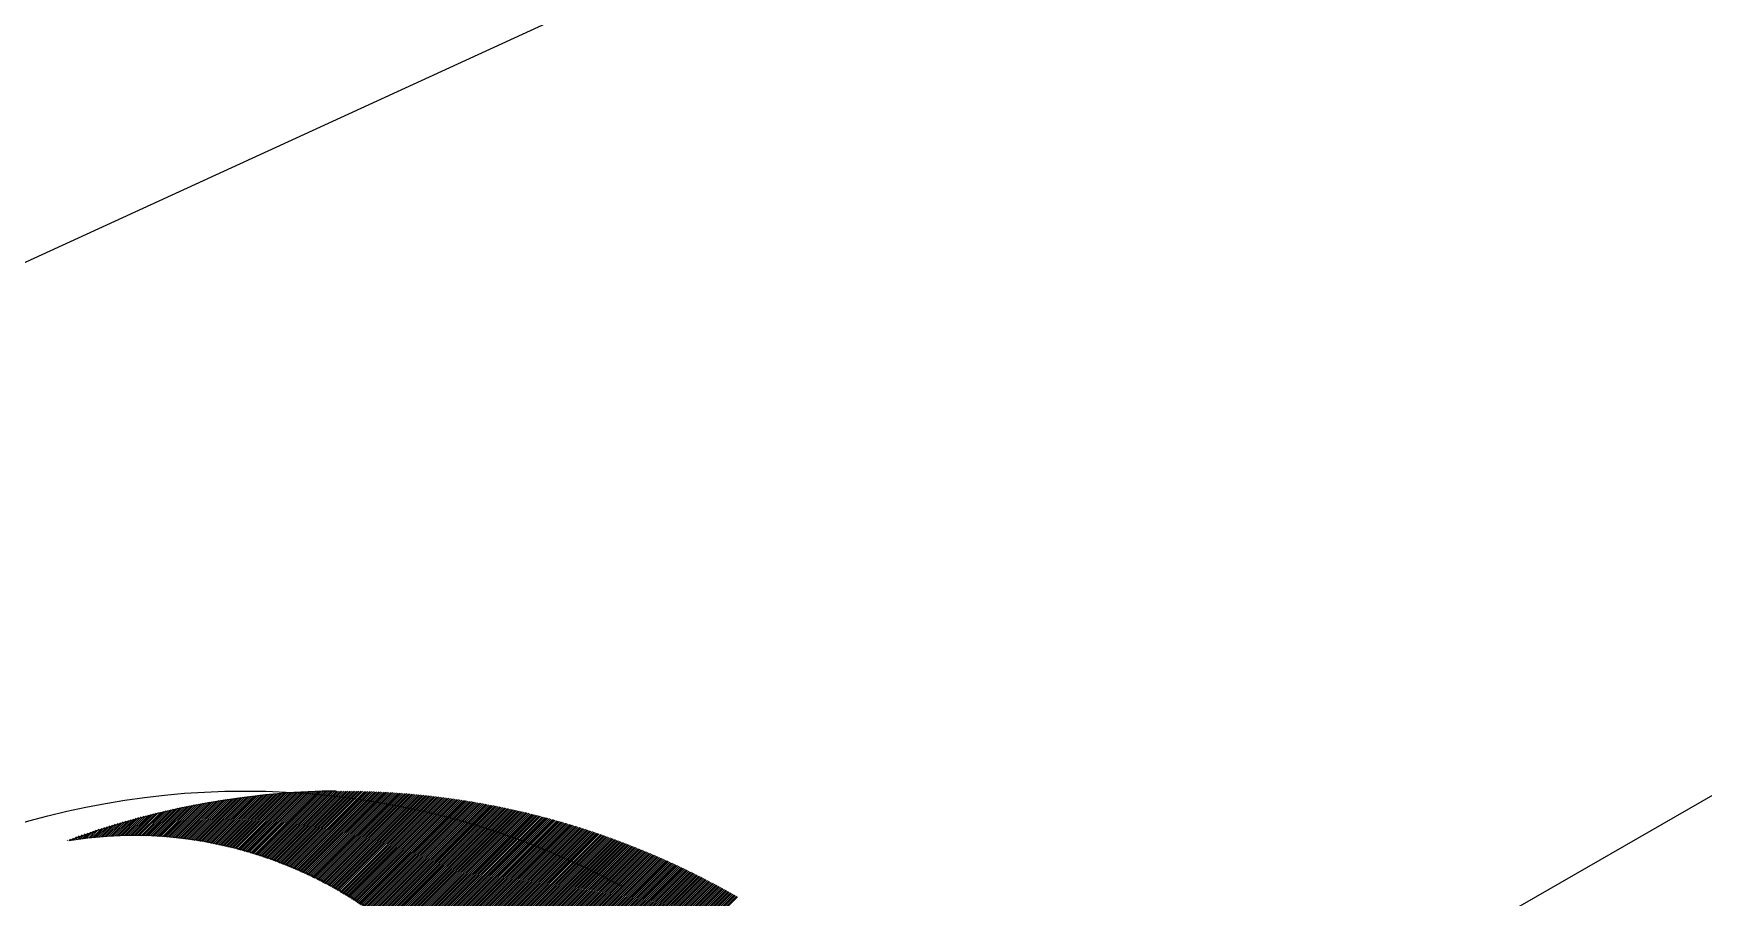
# Model space of a CAD drawing. Extents: x -437689 to -407696, y -55787 to -37037.
# Drawn here: x -435195.1 to -435119, y -41387.5 to -41348.1 of the extents above; entities that cross this region are included whole.
import ezdxf

# ---------------------------------------------------------------- set-up
doc = ezdxf.new("R2010")
doc.units = 0
doc.header["$LTSCALE"] = 150
doc.header["$MEASUREMENT"] = 0
doc.linetypes.add('DASHED', pattern=[0.75, 0.5, -0.25])
doc.layers.add('DR', color=6, linetype='CONTINUOUS')
doc.layers.add('WASTE', color=3, linetype='DASHED')

msp = doc.modelspace()

# ---------------------------------------------------------------- linework, layer by layer
at = {"layer": 'DR', "linetype": 'CONTINUOUS', "ltscale": 900}
msp.add_lwpolyline([(-434999.069, -41268.309), (-435664.222, -41573.824), (-435764.756, -41573.824), (-435764.756, -41573.824)], dxfattribs=at)
at = {"layer": 'WASTE'}
for p, q in [((-435153.179, -41402.651, 0), (-434926.355, -41272.232, 0)), ((-435186.845, -41385.02, 0), (-435184.606, -41382.781, 0)), ((-435186.774, -41385.035, 0), (-435184.512, -41382.772, 0)), ((-435186.704, -41385.05, 0), (-435184.418, -41382.763, 0)), ((-435186.634, -41385.065, 0), (-435184.324, -41382.754, 0)), ((-435186.565, -41385.08, 0), (-435184.231, -41382.746, 0)), ((-435186.496, -41385.095, 0), (-435184.138, -41382.738, 0)), ((-435186.426, -41385.111, 0), (-435184.045, -41382.73, 0)), ((-435186.357, -41385.127, 0), (-435183.953, -41382.722, 0)), ((-435186.289, -41385.143, 0), (-435183.861, -41382.715, 0)), ((-435186.22, -41385.16, 0), (-435183.769, -41382.708, 0)), ((-435186.152, -41385.176, 0), (-435183.677, -41382.701, 0)), ((-435186.084, -41385.193, 0), (-435183.586, -41382.694, 0)), ((-435186.016, -41385.21, 0), (-435183.494, -41382.688, 0)), ((-435185.949, -41385.227, 0), (-435183.403, -41382.682, 0)), ((-435185.881, -41385.245, 0), (-435183.313, -41382.676, 0)), ((-435185.814, -41385.263, 0), (-435183.222, -41382.671, 0)), ((-435185.747, -41385.28, 0), (-435183.132, -41382.665, 0)), ((-435185.68, -41385.298, 0), (-435183.042, -41382.66, 0)), ((-435185.614, -41385.317, 0), (-435182.952, -41382.655, 0)), ((-435185.547, -41385.335, 0), (-435182.863, -41382.651, 0)), ((-435185.481, -41385.354, 0), (-435182.774, -41382.646, 0)), ((-435185.415, -41385.373, 0), (-435182.684, -41382.642, 0)), ((-435185.35, -41385.392, 0), (-435182.596, -41382.638, 0)), ((-435185.284, -41385.411, 0), (-435182.507, -41382.634, 0)), ((-435185.219, -41385.431, 0), (-435182.419, -41382.631, 0)), ((-435185.154, -41385.451, 0), (-435182.331, -41382.628, 0)), ((-435185.089, -41385.47, 0), (-435182.243, -41382.625, 0)), ((-435185.024, -41385.491, 0), (-435182.155, -41382.622, 0)), ((-435184.959, -41385.511, 0), (-435182.068, -41382.619, 0)), ((-435184.895, -41385.531, 0), (-435181.98, -41382.617, 0)), ((-435184.831, -41385.552, 0), (-435181.893, -41382.615, 0)), ((-435184.767, -41385.573, 0), (-435181.807, -41382.613, 0)), ((-435184.703, -41385.594, 0), (-435181.72, -41382.611, 0)), ((-435184.639, -41385.615, 0), (-435181.634, -41382.609, 0)), ((-435184.576, -41385.637, 0), (-435181.547, -41382.608, 0)), ((-435184.513, -41385.658, 0), (-435181.461, -41382.607, 0)), ((-435184.45, -41385.68, 0), (-435181.376, -41382.606, 0)), ((-435184.387, -41385.702, 0), (-435181.29, -41382.605, 0)), ((-435184.324, -41385.724, 0), (-435181.205, -41382.605, 0)), ((-435184.262, -41385.747, 0), (-435181.12, -41382.605, 0)), ((-435184.199, -41385.769, 0), (-435181.035, -41382.604, 0)), ((-435184.137, -41385.792, 0), (-435180.95, -41382.605, 0)), ((-435184.075, -41385.815, 0), (-435180.865, -41382.605, 0)), ((-435184.014, -41385.838, 0), (-435180.781, -41382.605, 0)), ((-435183.952, -41385.861, 0), (-435180.697, -41382.606, 0)), ((-435183.891, -41385.885, 0), (-435180.613, -41382.607, 0)), ((-435183.829, -41385.908, 0), (-435180.529, -41382.608, 0)), ((-435183.768, -41385.932, 0), (-435180.446, -41382.609, 0)), ((-435183.708, -41385.956, 0), (-435180.362, -41382.611, 0)), ((-435183.647, -41385.98, 0), (-435180.279, -41382.613, 0)), ((-435183.586, -41386.005, 0), (-435180.196, -41382.614, 0)), ((-435183.526, -41386.029, 0), (-435180.113, -41382.616, 0)), ((-435183.466, -41386.054, 0), (-435180.031, -41382.619, 0)), ((-435183.406, -41386.079, 0), (-435179.948, -41382.621, 0)), ((-435183.346, -41386.104, 0), (-435179.866, -41382.624, 0)), ((-435183.286, -41386.129, 0), (-435179.784, -41382.626, 0)), ((-435183.227, -41386.154, 0), (-435179.702, -41382.629, 0)), ((-435183.167, -41386.18, 0), (-435179.62, -41382.633, 0)), ((-435183.108, -41386.205, 0), (-435179.539, -41382.636, 0)), ((-435183.049, -41386.231, 0), (-435179.457, -41382.639, 0)), ((-435182.99, -41386.257, 0), (-435179.376, -41382.643, 0)), ((-435182.932, -41386.283, 0), (-435179.295, -41382.647, 0)), ((-435182.873, -41386.31, 0), (-435179.214, -41382.651, 0)), ((-435182.815, -41386.336, 0), (-435179.134, -41382.655, 0)), ((-435182.757, -41386.363, 0), (-435179.053, -41382.659, 0)), ((-435182.699, -41386.39, 0), (-435178.973, -41382.664, 0)), ((-435182.641, -41386.417, 0), (-435178.893, -41382.669, 0)), ((-435182.583, -41386.444, 0), (-435178.813, -41382.674, 0)), ((-435182.526, -41386.471, 0), (-435178.733, -41382.679, 0)), ((-435182.468, -41386.499, 0), (-435178.653, -41382.684, 0)), ((-435182.411, -41386.527, 0), (-435178.574, -41382.689, 0)), ((-435182.354, -41386.554, 0), (-435178.495, -41382.695, 0)), ((-435182.297, -41386.582, 0), (-435178.415, -41382.7, 0)), ((-435182.241, -41386.611, 0), (-435178.336, -41382.706, 0)), ((-435182.184, -41386.639, 0), (-435178.258, -41382.712, 0)), ((-435182.128, -41386.667, 0), (-435178.179, -41382.718, 0)), ((-435182.072, -41386.696, 0), (-435178.1, -41382.725, 0)), ((-435182.015, -41386.725, 0), (-435178.022, -41382.731, 0)), ((-435181.959, -41386.754, 0), (-435177.944, -41382.738, 0)), ((-435181.904, -41386.783, 0), (-435177.866, -41382.745, 0)), ((-435181.848, -41386.812, 0), (-435177.788, -41382.752, 0)), ((-435181.793, -41386.841, 0), (-435177.71, -41382.759, 0)), ((-435181.737, -41386.871, 0), (-435177.633, -41382.766, 0)), ((-435181.682, -41386.901, 0), (-435177.555, -41382.774, 0)), ((-435181.627, -41386.93, 0), (-435177.478, -41382.781, 0)), ((-435190.28, -41384.637, 0), (-435189.179, -41383.536, 0)), ((-435190.197, -41384.639, 0), (-435189.069, -41383.511, 0)), ((-435190.114, -41384.641, 0), (-435188.959, -41383.486, 0)), ((-435190.032, -41384.644, 0), (-435188.85, -41383.462, 0)), ((-435189.95, -41384.646, 0), (-435188.741, -41383.437, 0)), ((-435189.868, -41384.65, 0), (-435188.632, -41383.414, 0)), ((-435189.787, -41384.653, 0), (-435188.524, -41383.391, 0)), ((-435189.706, -41384.657, 0), (-435188.417, -41383.368, 0)), ((-435189.625, -41384.661, 0), (-435188.31, -41383.346, 0)), ((-435189.545, -41384.666, 0), (-435188.203, -41383.324, 0)), ((-435189.465, -41384.67, 0), (-435188.097, -41383.303, 0)), ((-435189.385, -41384.676, 0), (-435187.991, -41383.282, 0)), ((-435189.306, -41384.681, 0), (-435187.886, -41383.261, 0)), ((-435189.227, -41384.687, 0), (-435187.781, -41383.241, 0)), ((-435189.148, -41384.693, 0), (-435187.676, -41383.221, 0)), ((-435189.069, -41384.699, 0), (-435187.572, -41383.202, 0)), ((-435188.991, -41384.706, 0), (-435187.468, -41383.183, 0)), ((-435188.913, -41384.713, 0), (-435187.364, -41383.164, 0)), ((-435188.836, -41384.72, 0), (-435187.261, -41383.146, 0)), ((-435188.759, -41384.728, 0), (-435187.159, -41383.128, 0)), ((-435188.682, -41384.736, 0), (-435187.056, -41383.111, 0)), ((-435188.605, -41384.744, 0), (-435186.954, -41383.093, 0)), ((-435188.528, -41384.752, 0), (-435186.853, -41383.077, 0)), ((-435188.452, -41384.761, 0), (-435186.751, -41383.06, 0)), ((-435188.377, -41384.77, 0), (-435186.65, -41383.044, 0)), ((-435188.301, -41384.78, 0), (-435186.55, -41383.028, 0)), ((-435188.226, -41384.789, 0), (-435186.45, -41383.013, 0)), ((-435188.151, -41384.799, 0), (-435186.35, -41382.998, 0)), ((-435188.076, -41384.809, 0), (-435186.25, -41382.983, 0)), ((-435188.002, -41384.819, 0), (-435186.151, -41382.969, 0)), ((-435187.927, -41384.83, 0), (-435186.052, -41382.955, 0)), ((-435187.853, -41384.841, 0), (-435185.954, -41382.941, 0)), ((-435187.78, -41384.852, 0), (-435185.855, -41382.928, 0)), ((-435187.706, -41384.864, 0), (-435185.757, -41382.915, 0)), ((-435187.633, -41384.875, 0), (-435185.66, -41382.902, 0)), ((-435187.56, -41384.887, 0), (-435185.562, -41382.89, 0)), ((-435187.488, -41384.899, 0), (-435185.465, -41382.877, 0)), ((-435187.415, -41384.912, 0), (-435185.369, -41382.866, 0)), ((-435187.343, -41384.925, 0), (-435185.272, -41382.854, 0)), ((-435187.271, -41384.937, 0), (-435185.176, -41382.843, 0)), ((-435187.199, -41384.951, 0), (-435185.08, -41382.832, 0)), ((-435187.128, -41384.964, 0), (-435184.985, -41382.821, 0)), ((-435187.057, -41384.978, 0), (-435184.89, -41382.811, 0)), ((-435186.986, -41384.992, 0), (-435184.795, -41382.801, 0)), ((-435186.915, -41385.006, 0), (-435184.7, -41382.791, 0)), ((-435181.572, -41386.96, 0), (-435177.401, -41382.789, 0)), ((-435181.518, -41386.991, 0), (-435177.324, -41382.797, 0)), ((-435181.463, -41387.021, 0), (-435177.247, -41382.805, 0)), ((-435181.409, -41387.051, 0), (-435177.171, -41382.813, 0)), ((-435181.355, -41387.082, 0), (-435177.094, -41382.822, 0)), ((-435181.3, -41387.113, 0), (-435177.018, -41382.83, 0)), ((-435181.247, -41387.144, 0), (-435176.941, -41382.839, 0)), ((-435181.193, -41387.175, 0), (-435176.865, -41382.847, 0)), ((-435181.139, -41387.206, 0), (-435176.79, -41382.856, 0)), ((-435181.086, -41387.237, 0), (-435176.714, -41382.866, 0)), ((-435181.032, -41387.269, 0), (-435176.638, -41382.875, 0)), ((-435180.979, -41387.301, 0), (-435176.563, -41382.884, 0)), ((-435180.926, -41387.332, 0), (-435176.487, -41382.894, 0)), ((-435180.873, -41387.364, 0), (-435176.412, -41382.903, 0)), ((-435180.82, -41387.396, 0), (-435176.337, -41382.913, 0)), ((-435180.768, -41387.429, 0), (-435176.262, -41382.923, 0)), ((-435180.715, -41387.461, 0), (-435176.187, -41382.933, 0)), ((-435180.663, -41387.494, 0), (-435176.113, -41382.943, 0)), ((-435180.611, -41387.526, 0), (-435176.038, -41382.954, 0)), ((-435180.559, -41387.559, 0), (-435175.964, -41382.964, 0)), ((-435180.507, -41387.592, 0), (-435175.89, -41382.975, 0)), ((-435180.455, -41387.625, 0), (-435175.816, -41382.986, 0)), ((-435180.404, -41387.659, 0), (-435175.742, -41382.997, 0)), ((-435180.352, -41387.692, 0), (-435175.668, -41383.008, 0)), ((-435180.301, -41387.726, 0), (-435175.594, -41383.019, 0)), ((-435180.25, -41387.759, 0), (-435175.521, -41383.03, 0)), ((-435180.199, -41387.793, 0), (-435175.447, -41383.042, 0)), ((-435180.148, -41387.827, 0), (-435175.374, -41383.053, 0)), ((-435180.097, -41387.861, 0), (-435175.301, -41383.065, 0)), ((-435180.047, -41387.896, 0), (-435175.228, -41383.077, 0)), ((-435179.996, -41387.93, 0), (-435175.155, -41383.089, 0)), ((-435179.946, -41387.965, 0), (-435175.083, -41383.101, 0)), ((-435179.896, -41387.999, 0), (-435175.01, -41383.113, 0)), ((-435179.846, -41388.034, 0), (-435174.937, -41383.126, 0)), ((-435179.796, -41388.069, 0), (-435174.865, -41383.138, 0)), ((-435179.746, -41388.104, 0), (-435174.793, -41383.151, 0)), ((-435179.697, -41388.14, 0), (-435174.721, -41383.164, 0)), ((-435179.647, -41388.175, 0), (-435174.649, -41383.177, 0)), ((-435179.598, -41388.211, 0), (-435174.577, -41383.19, 0)), ((-435179.549, -41388.246, 0), (-435174.505, -41383.203, 0)), ((-435179.5, -41388.282, 0), (-435174.434, -41383.216, 0)), ((-435179.451, -41388.318, 0), (-435174.362, -41383.229, 0)), ((-435179.402, -41388.354, 0), (-435174.291, -41383.243, 0)), ((-435179.354, -41388.391, 0), (-435174.22, -41383.257, 0)), ((-435179.305, -41388.427, 0), (-435174.149, -41383.27, 0)), ((-435179.257, -41388.463, 0), (-435174.078, -41383.284, 0)), ((-435179.209, -41388.5, 0), (-435174.007, -41383.298, 0)), ((-435179.161, -41388.537, 0), (-435173.936, -41383.313, 0)), ((-435179.113, -41388.574, 0), (-435173.866, -41383.327, 0)), ((-435179.065, -41388.611, 0), (-435173.795, -41383.341, 0)), ((-435179.017, -41388.648, 0), (-435173.725, -41383.356, 0)), ((-435178.97, -41388.686, 0), (-435173.655, -41383.37, 0)), ((-435178.923, -41388.723, 0), (-435173.585, -41383.385, 0)), ((-435178.875, -41388.761, 0), (-435173.515, -41383.4, 0)), ((-435178.828, -41388.799, 0), (-435173.445, -41383.415, 0)), ((-435178.781, -41388.836, 0), (-435173.375, -41383.43, 0)), ((-435178.735, -41388.875, 0), (-435173.306, -41383.445, 0)), ((-435178.688, -41388.913, 0), (-435173.236, -41383.461, 0)), ((-435178.641, -41388.951, 0), (-435173.167, -41383.476, 0)), ((-435178.595, -41388.99, 0), (-435173.097, -41383.492, 0)), ((-435178.549, -41389.028, 0), (-435173.028, -41383.508, 0)), ((-435178.503, -41389.067, 0), (-435172.959, -41383.523, 0)), ((-435178.457, -41389.106, 0), (-435172.89, -41383.539, 0)), ((-435192.302, -41384.707, 0), (-435191.864, -41384.27, 0)), ((-435192.209, -41384.699, 0), (-435191.741, -41384.231, 0)), ((-435192.117, -41384.692, 0), (-435191.618, -41384.193, 0)), ((-435192.025, -41384.685, 0), (-435191.496, -41384.156, 0)), ((-435191.933, -41384.678, 0), (-435191.374, -41384.119, 0)), ((-435191.842, -41384.672, 0), (-435191.253, -41384.083, 0)), ((-435191.752, -41384.667, 0), (-435191.133, -41384.048, 0)), ((-435191.662, -41384.662, 0), (-435191.014, -41384.013, 0)), ((-435191.573, -41384.657, 0), (-435190.895, -41383.979, 0)), ((-435191.483, -41384.653, 0), (-435190.776, -41383.946, 0)), ((-435191.395, -41384.649, 0), (-435190.659, -41383.913, 0)), ((-435191.307, -41384.646, 0), (-435190.542, -41383.881, 0)), ((-435191.219, -41384.643, 0), (-435190.425, -41383.849, 0)), ((-435191.132, -41384.64, 0), (-435190.309, -41383.818, 0)), ((-435191.045, -41384.638, 0), (-435190.194, -41383.787, 0)), ((-435190.958, -41384.637, 0), (-435190.079, -41383.757, 0)), ((-435190.872, -41384.635, 0), (-435189.965, -41383.728, 0)), ((-435190.786, -41384.634, 0), (-435189.851, -41383.699, 0)), ((-435190.701, -41384.634, 0), (-435189.738, -41383.671, 0)), ((-435190.616, -41384.634, 0), (-435189.625, -41383.643, 0)), ((-435190.531, -41384.634, 0), (-435189.513, -41383.615, 0)), ((-435190.447, -41384.635, 0), (-435189.401, -41383.589, 0)), ((-435190.363, -41384.636, 0), (-435189.29, -41383.562, 0)), ((-435178.411, -41389.145, 0), (-435172.822, -41383.555, 0)), ((-435178.365, -41389.184, 0), (-435172.753, -41383.572, 0)), ((-435178.32, -41389.223, 0), (-435172.684, -41383.588, 0)), ((-435178.274, -41389.263, 0), (-435172.616, -41383.604, 0)), ((-435178.229, -41389.302, 0), (-435172.548, -41383.621, 0)), ((-435178.184, -41389.342, 0), (-435172.479, -41383.637, 0)), ((-435178.139, -41389.382, 0), (-435172.411, -41383.654, 0)), ((-435178.094, -41389.422, 0), (-435172.343, -41383.671, 0)), ((-435178.049, -41389.462, 0), (-435172.275, -41383.688, 0)), ((-435178.005, -41389.502, 0), (-435172.208, -41383.705, 0)), ((-435177.96, -41389.542, 0), (-435172.14, -41383.722, 0)), ((-435177.916, -41389.583, 0), (-435172.072, -41383.74, 0)), ((-435177.872, -41389.624, 0), (-435172.005, -41383.757, 0)), ((-435177.827, -41389.664, 0), (-435171.938, -41383.775, 0)), ((-435177.784, -41389.705, 0), (-435171.87, -41383.792, 0)), ((-435177.74, -41389.746, 0), (-435171.803, -41383.81, 0)), ((-435177.696, -41389.788, 0), (-435171.736, -41383.828, 0)), ((-435177.653, -41389.829, 0), (-435171.669, -41383.846, 0)), ((-435177.609, -41389.87, 0), (-435171.603, -41383.864, 0)), ((-435177.566, -41389.912, 0), (-435171.536, -41383.882, 0)), ((-435177.523, -41389.954, 0), (-435171.469, -41383.9, 0)), ((-435177.48, -41389.996, 0), (-435171.403, -41383.919, 0)), ((-435177.437, -41390.038, 0), (-435171.337, -41383.937, 0)), ((-435177.394, -41390.08, 0), (-435171.27, -41383.956, 0)), ((-435177.352, -41390.122, 0), (-435171.204, -41383.975, 0)), ((-435177.309, -41390.164, 0), (-435171.138, -41383.993, 0)), ((-435177.267, -41390.207, 0), (-435171.072, -41384.012, 0)), ((-435177.225, -41390.25, 0), (-435171.006, -41384.031, 0)), ((-435177.183, -41390.292, 0), (-435170.941, -41384.05, 0)), ((-435177.141, -41390.335, 0), (-435170.875, -41384.07, 0)), ((-435177.099, -41390.378, 0), (-435170.81, -41384.089, 0)), ((-435177.057, -41390.422, 0), (-435170.744, -41384.109, 0)), ((-435177.016, -41390.465, 0), (-435170.679, -41384.128, 0)), ((-435176.975, -41390.508, 0), (-435170.614, -41384.148, 0)), ((-435176.933, -41390.552, 0), (-435170.549, -41384.167, 0)), ((-435176.892, -41390.596, 0), (-435170.484, -41384.187, 0)), ((-435176.851, -41390.64, 0), (-435170.419, -41384.207, 0)), ((-435176.81, -41390.684, 0), (-435170.354, -41384.227, 0)), ((-435176.77, -41390.728, 0), (-435170.289, -41384.248, 0)), ((-435176.729, -41390.772, 0), (-435170.225, -41384.268, 0)), ((-435176.689, -41390.817, 0), (-435170.16, -41384.288, 0)), ((-435193.559, -41384.862, 0), (-435193.542, -41384.845, 0)), ((-435193.459, -41384.846, 0), (-435193.408, -41384.795, 0)), ((-435193.359, -41384.831, 0), (-435193.274, -41384.747, 0)), ((-435193.26, -41384.817, 0), (-435193.142, -41384.699, 0)), ((-435193.162, -41384.804, 0), (-435193.011, -41384.653, 0)), ((-435193.064, -41384.791, 0), (-435192.88, -41384.607, 0)), ((-435192.967, -41384.778, 0), (-435192.75, -41384.562, 0)), ((-435192.87, -41384.766, 0), (-435192.621, -41384.518, 0)), ((-435192.774, -41384.755, 0), (-435192.493, -41384.475, 0)), ((-435192.678, -41384.745, 0), (-435192.366, -41384.432, 0)), ((-435192.583, -41384.734, 0), (-435192.239, -41384.39, 0)), ((-435192.489, -41384.725, 0), (-435192.114, -41384.349, 0)), ((-435192.395, -41384.716, 0), (-435191.989, -41384.309, 0)), ((-435176.649, -41390.861, 0), (-435170.096, -41384.309, 0)), ((-435176.608, -41390.906, 0), (-435170.032, -41384.329, 0)), ((-435176.568, -41390.951, 0), (-435169.967, -41384.35, 0)), ((-435176.528, -41390.996, 0), (-435169.903, -41384.371, 0)), ((-435176.489, -41391.041, 0), (-435169.839, -41384.392, 0)), ((-435176.449, -41391.086, 0), (-435169.776, -41384.413, 0)), ((-435176.41, -41391.132, 0), (-435169.712, -41384.434, 0)), ((-435176.37, -41391.177, 0), (-435169.648, -41384.455, 0)), ((-435176.331, -41391.223, 0), (-435169.585, -41384.476, 0)), ((-435176.292, -41391.269, 0), (-435169.521, -41384.498, 0)), ((-435176.253, -41391.314, 0), (-435169.458, -41384.519, 0)), ((-435176.214, -41391.361, 0), (-435169.394, -41384.541, 0)), ((-435176.176, -41391.407, 0), (-435169.331, -41384.562, 0)), ((-435176.137, -41391.453, 0), (-435169.268, -41384.584, 0)), ((-435176.099, -41391.5, 0), (-435169.205, -41384.606, 0)), ((-435176.061, -41391.546, 0), (-435169.142, -41384.628, 0)), ((-435176.023, -41391.593, 0), (-435169.079, -41384.65, 0)), ((-435175.985, -41391.64, 0), (-435169.017, -41384.672, 0)), ((-435175.947, -41391.687, 0), (-435168.954, -41384.694, 0)), ((-435175.909, -41391.734, 0), (-435168.892, -41384.717, 0)), ((-435175.872, -41391.781, 0), (-435168.829, -41384.739, 0)), ((-435175.834, -41391.829, 0), (-435168.767, -41384.762, 0)), ((-435175.797, -41391.876, 0), (-435168.705, -41384.784, 0)), ((-435175.76, -41391.924, 0), (-435168.643, -41384.807, 0)), ((-435175.723, -41391.972, 0), (-435168.581, -41384.83, 0)), ((-435175.686, -41392.02, 0), (-435168.519, -41384.853, 0)), ((-435175.649, -41392.068, 0), (-435168.457, -41384.876, 0)), ((-435175.613, -41392.116, 0), (-435168.395, -41384.899, 0)), ((-435175.576, -41392.165, 0), (-435168.333, -41384.922, 0)), ((-435175.54, -41392.213, 0), (-435168.272, -41384.945, 0)), ((-435175.504, -41392.262, 0), (-435168.21, -41384.969, 0)), ((-435175.468, -41392.311, 0), (-435168.149, -41384.992, 0)), ((-435175.432, -41392.36, 0), (-435168.088, -41385.016, 0)), ((-435175.396, -41392.409, 0), (-435168.026, -41385.039, 0)), ((-435175.36, -41392.458, 0), (-435167.965, -41385.063, 0)), ((-435175.325, -41392.508, 0), (-435167.904, -41385.087, 0)), ((-435175.29, -41392.557, 0), (-435167.843, -41385.111, 0)), ((-435175.255, -41392.607, 0), (-435167.783, -41385.135, 0)), ((-435175.219, -41392.657, 0), (-435167.722, -41385.159, 0)), ((-435175.185, -41392.707, 0), (-435167.661, -41385.183, 0)), ((-435175.15, -41392.757, 0), (-435167.601, -41385.208, 0)), ((-435175.115, -41392.807, 0), (-435167.54, -41385.232, 0)), ((-435175.081, -41392.857, 0), (-435167.48, -41385.256, 0)), ((-435175.046, -41392.908, 0), (-435167.42, -41385.281, 0)), ((-435175.012, -41392.959, 0), (-435167.359, -41385.306, 0)), ((-435174.978, -41393.009, 0), (-435167.299, -41385.33, 0)), ((-435174.944, -41393.06, 0), (-435167.239, -41385.355, 0)), ((-435174.911, -41393.111, 0), (-435167.179, -41385.38, 0)), ((-435174.877, -41393.163, 0), (-435167.12, -41385.405, 0)), ((-435174.844, -41393.214, 0), (-435167.06, -41385.43, 0)), ((-435174.81, -41393.266, 0), (-435167, -41385.456, 0)), ((-435174.777, -41393.317, 0), (-435166.941, -41385.481, 0)), ((-435174.744, -41393.369, 0), (-435166.881, -41385.506, 0)), ((-435174.711, -41393.421, 0), (-435166.822, -41385.532, 0)), ((-435174.678, -41393.473, 0), (-435166.762, -41385.557, 0)), ((-435174.646, -41393.525, 0), (-435166.703, -41385.583, 0)), ((-435174.613, -41393.578, 0), (-435166.644, -41385.609, 0)), ((-435174.581, -41393.63, 0), (-435166.585, -41385.634, 0)), ((-435174.549, -41393.683, 0), (-435166.526, -41385.66, 0)), ((-435174.517, -41393.736, 0), (-435166.467, -41385.686, 0)), ((-435174.485, -41393.789, 0), (-435166.409, -41385.712, 0)), ((-435174.453, -41393.842, 0), (-435166.35, -41385.739, 0)), ((-435174.422, -41393.895, 0), (-435166.291, -41385.765, 0)), ((-435174.39, -41393.949, 0), (-435166.233, -41385.791, 0)), ((-435174.359, -41394.002, 0), (-435166.174, -41385.818, 0)), ((-435174.328, -41394.056, 0), (-435166.116, -41385.844, 0)), ((-435174.297, -41394.11, 0), (-435166.058, -41385.871, 0)), ((-435174.266, -41394.164, 0), (-435166, -41385.897, 0)), ((-435174.236, -41394.218, 0), (-435165.941, -41385.924, 0)), ((-435174.205, -41394.273, 0), (-435165.883, -41385.951, 0)), ((-435174.175, -41394.327, 0), (-435165.826, -41385.978, 0)), ((-435174.144, -41394.382, 0), (-435165.768, -41386.005, 0)), ((-435174.114, -41394.437, 0), (-435165.71, -41386.032, 0)), ((-435174.085, -41394.492, 0), (-435165.652, -41386.059, 0)), ((-435174.055, -41394.547, 0), (-435165.595, -41386.087, 0)), ((-435174.025, -41394.602, 0), (-435165.537, -41386.114, 0)), ((-435173.996, -41394.657, 0), (-435165.48, -41386.142, 0)), ((-435173.966, -41394.713, 0), (-435165.423, -41386.169, 0)), ((-435173.937, -41394.769, 0), (-435165.365, -41386.197, 0)), ((-435173.908, -41394.825, 0), (-435165.308, -41386.224, 0)), ((-435173.88, -41394.881, 0), (-435165.251, -41386.252, 0)), ((-435173.851, -41394.937, 0), (-435165.194, -41386.28, 0)), ((-435173.822, -41394.993, 0), (-435165.137, -41386.308, 0)), ((-435173.794, -41395.05, 0), (-435165.08, -41386.336, 0)), ((-435173.766, -41395.106, 0), (-435165.024, -41386.364, 0)), ((-435173.738, -41395.163, 0), (-435164.967, -41386.392, 0)), ((-435173.71, -41395.22, 0), (-435164.911, -41386.421, 0)), ((-435173.682, -41395.277, 0), (-435164.854, -41386.449, 0)), ((-435173.655, -41395.335, 0), (-435164.798, -41386.477, 0)), ((-435173.627, -41395.392, 0), (-435164.741, -41386.506, 0)), ((-435173.6, -41395.45, 0), (-435164.685, -41386.535, 0)), ((-435173.573, -41395.507, 0), (-435164.629, -41386.563, 0)), ((-435173.546, -41395.565, 0), (-435164.573, -41386.592, 0)), ((-435173.519, -41395.623, 0), (-435164.517, -41386.621, 0)), ((-435173.493, -41395.682, 0), (-435164.461, -41386.65, 0)), ((-435173.466, -41395.74, 0), (-435164.405, -41386.679, 0)), ((-435173.44, -41395.799, 0), (-435164.349, -41386.708, 0)), ((-435173.414, -41395.858, 0), (-435164.294, -41386.737, 0)), ((-435173.388, -41395.917, 0), (-435164.238, -41386.767, 0)), ((-435173.362, -41395.976, 0), (-435164.183, -41386.796, 0)), ((-435173.337, -41396.035, 0), (-435164.127, -41386.825, 0)), ((-435173.311, -41396.094, 0), (-435164.072, -41386.855, 0)), ((-435173.286, -41396.154, 0), (-435164.017, -41386.884, 0)), ((-435173.261, -41396.214, 0), (-435163.961, -41386.914, 0)), ((-435173.236, -41396.274, 0), (-435163.906, -41386.944, 0)), ((-435173.212, -41396.334, 0), (-435163.851, -41386.974, 0)), ((-435173.187, -41396.394, 0), (-435163.796, -41387.004, 0)), ((-435173.163, -41396.455, 0), (-435163.742, -41387.034, 0)), ((-435173.138, -41396.515, 0), (-435163.687, -41387.064, 0)), ((-435173.114, -41396.576, 0), (-435163.632, -41387.094, 0)), ((-435173.091, -41396.637, 0), (-435163.577, -41387.124, 0)), ((-435173.067, -41396.698, 0), (-435163.523, -41387.154, 0)), ((-435173.043, -41396.76, 0), (-435163.468, -41387.185, 0)), ((-435173.02, -41396.821, 0), (-435163.414, -41387.215, 0)), ((-435172.997, -41396.883, 0), (-435163.36, -41387.246, 0)), ((-435172.974, -41396.945, 0), (-435163.306, -41387.276, 0)), ((-435172.951, -41397.007, 0), (-435163.251, -41387.307, 0)), ((-435172.929, -41397.069, 0), (-435163.197, -41387.338, 0)), ((-435172.906, -41397.132, 0), (-435163.143, -41387.369, 0)), ((-435172.884, -41397.194, 0), (-435163.089, -41387.4, 0)), ((-435172.862, -41397.257, 0), (-435163.036, -41387.431, 0))]:
    msp.add_line(p, q, dxfattribs=at)
msp.add_circle((-435185.451, -41418.604, 0), 36, dxfattribs=at)
for centre, radius, start, end in [((-435180.925, -41418.604, 0), 36, 271.56726, 110.43289), ((-435190.523, -41403.463, 0), 18.829, 293.61112, 99.07564)]:
    msp.add_arc(centre, radius, start, end, dxfattribs=at)

doc.saveas('drawing.dxf')
